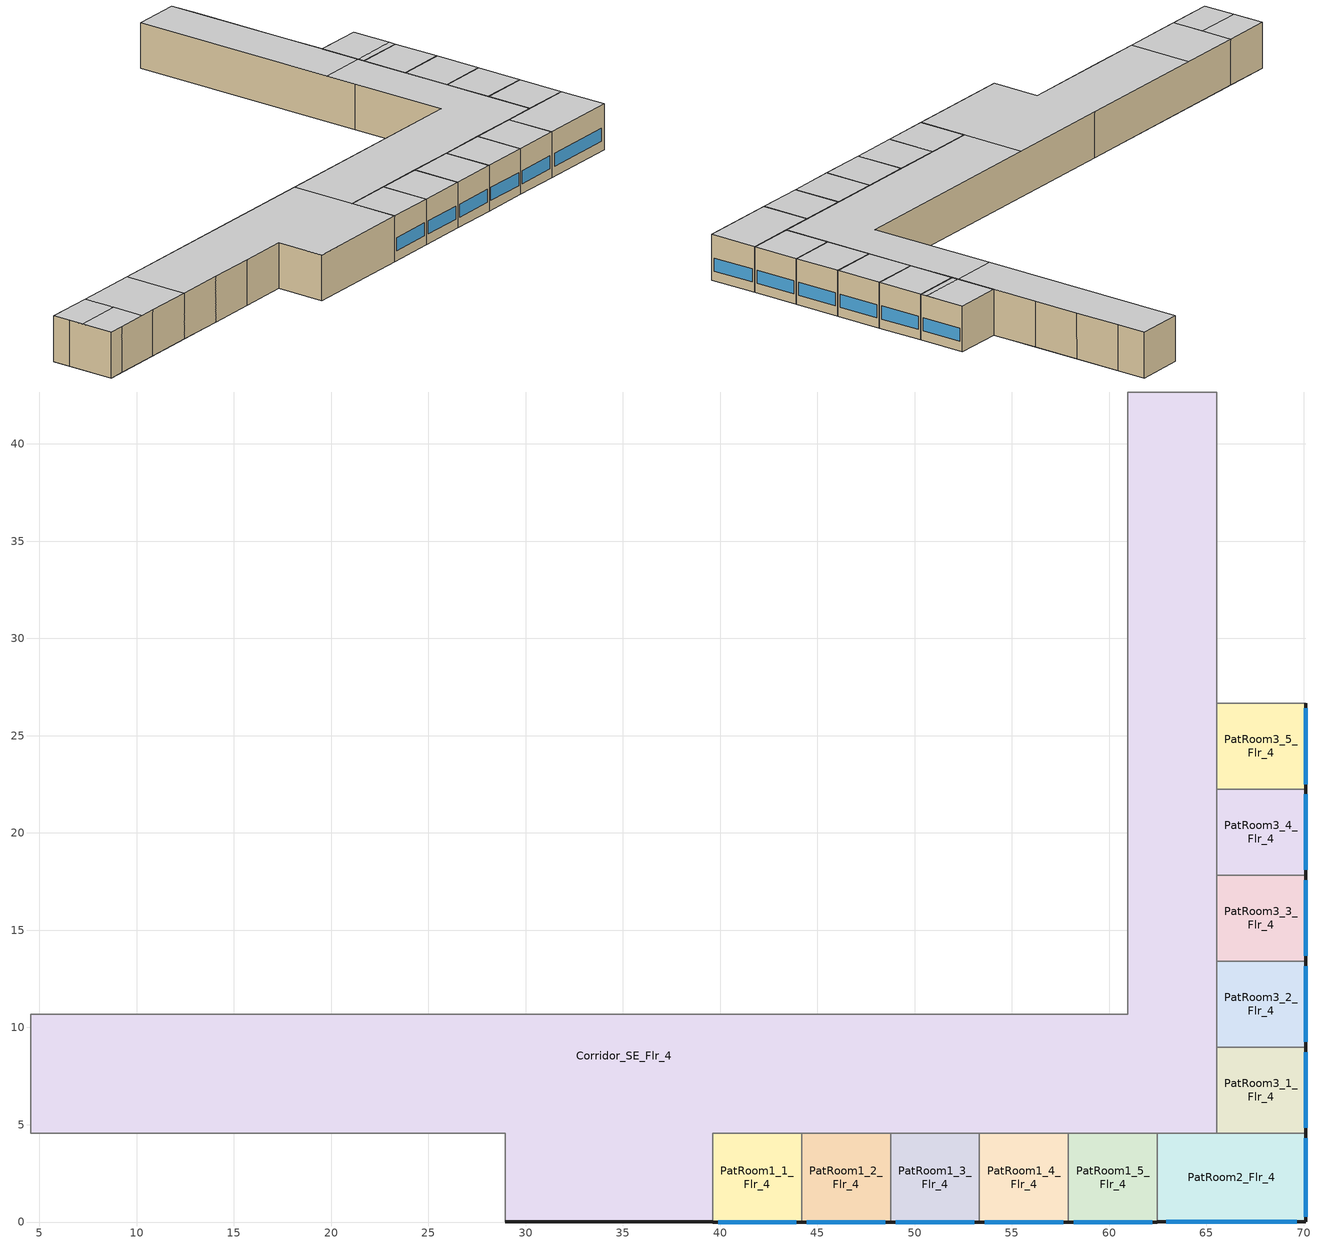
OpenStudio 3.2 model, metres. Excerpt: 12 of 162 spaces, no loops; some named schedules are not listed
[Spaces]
Corridor_SE_Flr_4
 floor to Corridor_SE_Flr_3: 65.53,42.67 65.53,4.57 39.62,4.57 39.62,0 28.96,0 28.96,4.57 4.57,4.57 4.57,10.67 60.96,10.67 60.96,42.67 z12.8
 wall outside: 28.96,0 39.62,0 z12.8:17.07
 wall to PatRoom6_Flr_4: 4.57,4.57 6.1,4.57 z12.8:17.07
 wall to PatRoom7_1_Flr_4: 4.57,8.99 4.57,4.57 z12.8:17.07
 wall to PatRoom7_2_Flr_4: 4.57,10.67 4.57,8.99 z12.8:17.07
 wall to Corridor_NW_Flr_4: 9.14,10.67 4.57,10.67 / 65.53,42.67 60.96,42.67 z12.8:17.07
 wall to Lab_Flr_4: 28.96,10.67 9.14,10.67 z12.8:17.07
 wall to NurseStn_Lobby_Flr_4: 60.96,19.81 60.96,10.67 28.96,10.67 z12.8:17.07
 wall to Radiology_Flr_4: 60.96,42.67 60.96,19.81 z12.8:17.07
 wall to PatRoom3_9_Flr_4: 65.53,39.93 65.53,42.67 z12.8:17.07
 wall to PatRoom3_1_Flr_4: 65.53,4.57 65.53,8.99 z12.8:17.07
 wall to PatRoom2_Flr_4: 62.48,4.57 65.53,4.57 z12.8:17.07
 wall to PatRoom1_5_Flr_4: 57.91,4.57 62.48,4.57 z12.8:17.07
 wall to PatRoom1_1_Flr_4: 39.62,0 39.62,4.57 44.2,4.57 z12.8:17.07
 wall to PatRoom1_10_Flr_4: 24.38,4.57 28.96,4.57 28.96,0 z12.8:17.07
 wall to PatRoom1_4_Flr_4: 53.34,4.57 57.91,4.57 z12.8:17.07
 wall to PatRoom1_3_Flr_4: 48.77,4.57 53.34,4.57 z12.8:17.07
 wall to PatRoom1_2_Flr_4: 44.2,4.57 48.77,4.57 z12.8:17.07
 wall to PatRoom1_8_Flr_4: 15.24,4.57 19.81,4.57 z12.8:17.07
 wall to PatRoom1_9_Flr_4: 19.81,4.57 24.38,4.57 z12.8:17.07
 wall to PatRoom1_7_Flr_4: 10.67,4.57 15.24,4.57 z12.8:17.07
 wall to PatRoom1_6_Flr_4: 6.1,4.57 10.67,4.57 z12.8:17.07
 wall to PatRoom3_4_Flr_4: 65.53,17.83 65.53,22.25 z12.8:17.07
 wall to PatRoom3_8_Flr_4: 65.53,35.51 65.53,39.93 z12.8:17.07
 wall to PatRoom3_2_Flr_4: 65.53,8.99 65.53,13.41 z12.8:17.07
 wall to PatRoom3_6_Flr_4: 65.53,26.67 65.53,31.09 z12.8:17.07
 wall to PatRoom3_3_Flr_4: 65.53,13.41 65.53,17.83 z12.8:17.07
 wall to PatRoom3_7_Flr_4: 65.53,31.09 65.53,35.51 z12.8:17.07
 wall to PatRoom3_5_Flr_4: 65.53,22.25 65.53,26.67 z12.8:17.07
 ceiling to Corridor_Flr_5: 15.24,4.57 15.24,10.67 9.14,10.67 9.14,4.57 z17.07
 ceiling to Dining_Flr_5: 65.53,4.57 65.53,22.86 60.96,22.86 60.96,10.67 39.62,10.67 39.62,4.57 z17.07
 ceiling to Office1_Flr_5: 9.14,4.57 9.14,7.62 4.57,7.62 4.57,4.57 z17.07
 ceiling to NurseStn_Lobby_Flr_5: 39.62,0 39.62,10.67 15.24,10.67 15.24,4.57 28.96,4.57 28.96,0 z17.07
 ceiling to Kitchen_Flr_5: 65.53,22.86 65.53,42.67 60.96,42.67 60.96,22.86 z17.07
 ceiling to Office2_1_Flr_5: 9.14,7.62 9.14,10.67 4.57,10.67 4.57,7.62 z17.07
PatRoom1_1_Flr_4
 floor to PatRoom1_1_Flr_3: 44.2,4.57 44.2,0 39.62,0 39.62,4.57 z12.8
 wall outside: 39.62,0 44.2,0 z12.8:17.07
 wall to PatRoom1_2_Flr_4: 44.2,0 44.2,4.57 z12.8:17.07
 window: 39.9,0 43.92,0 z13.71:14.93
 ceiling to Dining_Flr_5: 44.2,0 44.2,4.57 39.62,4.57 39.62,0 z17.07
PatRoom2_Flr_4
 floor to PatRoom2_Flr_3: 70.1,4.57 70.1,0 62.48,0 62.48,4.57 z12.8
 wall outside: 62.48,0 70.1,0 70.1,4.57 z12.8:17.07
 wall to PatRoom1_5_Flr_4: 62.48,4.57 62.48,0 z12.8:17.07
 wall to PatRoom3_1_Flr_4: 70.1,4.57 65.53,4.57 z12.8:17.07
 window: 62.94,0 69.65,0 / 70.1,0.27 70.1,4.3 z13.71:14.93
 ceiling to Dining_Flr_5: 70.1,0 70.1,4.57 62.48,4.57 62.48,0 z17.07
PatRoom3_1_Flr_4
 floor to PatRoom3_1_Flr_3: 70.1,8.99 70.1,4.57 65.53,4.57 65.53,8.99 z12.8
 wall outside: 70.1,4.57 70.1,8.99 z12.8:17.07
 wall to PatRoom3_2_Flr_4: 70.1,8.99 65.53,8.99 z12.8:17.07
 window: 70.1,4.84 70.1,8.73 z13.71:14.93
 ceiling to Dining_Flr_5: 70.1,4.57 70.1,8.99 65.53,8.99 65.53,4.57 z17.07
PatRoom1_2_Flr_4
 floor to PatRoom1_2_Flr_3: 48.77,4.57 48.77,0 44.2,0 44.2,4.57 z12.8
 wall outside: 44.2,0 48.77,0 z12.8:17.07
 wall to PatRoom1_3_Flr_4: 48.77,0 48.77,4.57 z12.8:17.07
 window: 44.47,0 48.49,0 z13.71:14.93
 ceiling to Dining_Flr_5: 48.77,0 48.77,4.57 44.2,4.57 44.2,0 z17.07
PatRoom1_3_Flr_4
 floor to PatRoom1_3_Flr_3: 53.34,4.57 53.34,0 48.77,0 48.77,4.57 z12.8
 wall outside: 48.77,0 53.34,0 z12.8:17.07
 wall to PatRoom1_4_Flr_4: 53.34,0 53.34,4.57 z12.8:17.07
 window: 49.04,0 53.07,0 z13.71:14.93
 ceiling to Dining_Flr_5: 53.34,0 53.34,4.57 48.77,4.57 48.77,0 z17.07
PatRoom1_4_Flr_4
 floor to PatRoom1_4_Flr_3: 57.91,4.57 57.91,0 53.34,0 53.34,4.57 z12.8
 wall outside: 53.34,0 57.91,0 z12.8:17.07
 wall to PatRoom1_5_Flr_4: 57.91,0 57.91,4.57 z12.8:17.07
 window: 53.61,0 57.64,0 z13.71:14.93
 ceiling to Dining_Flr_5: 57.91,0 57.91,4.57 53.34,4.57 53.34,0 z17.07
PatRoom1_5_Flr_4
 floor to PatRoom1_5_Flr_3: 62.48,4.57 62.48,0 57.91,0 57.91,4.57 z12.8
 wall outside: 57.91,0 62.48,0 z12.8:17.07
 window: 58.19,0 62.21,0 z13.71:14.93
 ceiling to Dining_Flr_5: 62.48,0 62.48,4.57 57.91,4.57 57.91,0 z17.07
PatRoom3_2_Flr_4
 floor to PatRoom3_2_Flr_3: 70.1,13.41 70.1,8.99 65.53,8.99 65.53,13.41 z12.8
 wall outside: 70.1,8.99 70.1,13.41 z12.8:17.07
 wall to PatRoom3_3_Flr_4: 70.1,13.41 65.53,13.41 z12.8:17.07
 window: 70.1,9.26 70.1,13.15 z13.71:14.93
 ceiling to Dining_Flr_5: 70.1,8.99 70.1,13.41 65.53,13.41 65.53,8.99 z17.07
PatRoom3_3_Flr_4
 floor to PatRoom3_3_Flr_3: 70.1,17.83 70.1,13.41 65.53,13.41 65.53,17.83 z12.8
 wall outside: 70.1,13.41 70.1,17.83 z12.8:17.07
 wall to PatRoom3_4_Flr_4: 70.1,17.83 65.53,17.83 z12.8:17.07
 window: 70.1,13.68 70.1,17.57 z13.71:14.93
 ceiling to Dining_Flr_5: 70.1,13.41 70.1,17.83 65.53,17.83 65.53,13.41 z17.07
PatRoom3_4_Flr_4
 floor to PatRoom3_4_Flr_3: 70.1,22.25 70.1,17.83 65.53,17.83 65.53,22.25 z12.8
 wall outside: 70.1,17.83 70.1,22.25 z12.8:17.07
 wall to PatRoom3_5_Flr_4: 70.1,22.25 65.53,22.25 z12.8:17.07
 window: 70.1,18.1 70.1,21.99 z13.71:14.93
 ceiling to Dining_Flr_5: 70.1,17.83 70.1,22.25 65.53,22.25 65.53,17.83 z17.07
PatRoom3_5_Flr_4
 floor to PatRoom3_5_Flr_3: 70.1,26.67 70.1,22.25 65.53,22.25 65.53,26.67 z12.8
 wall outside: 70.1,22.25 70.1,26.67 z12.8:17.07
 wall to PatRoom3_6_Flr_4: 70.1,26.67 65.53,26.67 z12.8:17.07
 window: 70.1,22.52 70.1,26.41 z13.71:14.93
 ceiling to Kitchen_Flr_5: 70.1,22.86 70.1,26.67 65.53,26.67 65.53,22.86 z17.07
 ceiling to Dining_Flr_5: 70.1,22.25 70.1,22.86 65.53,22.86 65.53,22.25 z17.07
[Building]
Hospital: Default Construction Set=BTAP-Mass at hdd = 5000.0; Standards Number of Stories=6; Standards Number of Above Ground Stories=5; Standards Template=BTAP1980TO2010; Standards Building Type=Hospital
[Site]
Calgary Intl AP_AB_CAN: Latitude {deg}=51.114; Longitude {deg}=-114.02; Time Zone {hr}=-7; Elevation {m}=1084.1
[ClimateZones]
Climate Zone Institution Name 1=ASHRAE; Climate Zone Document Name 1=ANSI/ASHRAE Standard 169; Climate Zone Document Year 1=2006; Climate Zone Institution Name 2=CEC; Climate Zone Document Name 2=California Climate Zone Descriptions; Climate Zone Document Year 2=1995
[Site:WaterMainsTemperature]
Calculation Method=Correlation; Annual Average Outdoor Air Temperature {C}=5; Maximum Difference In Monthly Average Outdoor Air Temperatures {deltaC}=23.3
[Site:GroundTemperature:BuildingSurface]
19.527, 19.502, 19.536, 19.598, 20.002, 21.64, 22.225, 22.375, 21.449, 20.121, 19.802, 19.633
[SizingPeriod:DesignDay] Barometric Pressure {Pa}=88961; Sky Clearness=0; Rain Indicator=0; Snow Indicator=0; Day of Month=21; Daylight Saving Time Indicator=0; Humidity Indicating Type=Wetbulb; Dry-Bulb Temperature Range Modifier Type=DefaultMultipliers
Name | Maximum Dry-Bulb Temperature {C} | Daily Dry-Bulb Temperature Range {deltaC} | Humidity Indicating Conditions at Maximum Dry-Bulb | Wind Speed {m/s} | Wind Direction {deg} | Month | Day Type | Solar Model Indicator | ASHRAE Taub | ASHRAE Taud
Calgary Intl AP Ann Clg .4% Condns DB=>MWB | 28.5 | 12.1 | 16.1 | 4.5 | 160 | 7 | SummerDesignDay | ASHRAETau | 0.339 | 2.421
Calgary Intl AP Ann Htg 99.6% Condns DB | -28.5 | 0 | -28.5 | 2.9 | 200 | 1 | WinterDesignDay | ASHRAEClearSky
[Material:NoMass] Roughness=Smooth; Thermal Absorptance=0.9; Solar Absorptance=0.7
Name | Thermal Resistance {m2-K/W} | Visible Absorptance
Typical Carpet Pad; Typical Carpet Pad 1 | 0.21648 | 0.8
Typical Insulation 1 | 0.00118045 | 0.7
Typical Insulation 2 | 2.61923 | 0.7
Typical Insulation 3 | 4.40527 | 0.7
Typical Carpet Pad 2; Typical Carpet Pad 4 | 1.40895 | 0.8
Typical Carpet Pad 3 | 2.28697 | 0.8
Typical Insulation 4 | 0.338965 | 0.7
Typical Insulation 5 | 0.338983 | 0.7
[Material]
Name | Roughness | Thickness {m} | Conductivity {W/m-K} | Density {kg/m3} | Specific Heat {J/kg-K} | Thermal Absorptance | Solar Absorptance | Visible Absorptance
G05 25mm wood | MediumSmooth | 0.0254 | 0.15 | 608 | 1630 | 0.9 | 0.5 | 0.5
100mm Normalweight concrete floor 1 | MediumSmooth | 0.1016 | 2.31 | 2322 | 832
G01 13mm gypsum board 1 | Smooth | 0.0127 | 0.16 | 800 | 1090 | 0.9 | 0.7 | 0.5
4 in. Normalweight Concrete Floor 1 | MediumRough | 0.1016 | 2.31 | 2322 | 832 | 0.9 | 0.7 | 0.7
1IN Stucco 1 | Smooth | 0.0253 | 0.6918 | 1858 | 837 | 0.9 | 0.7 | 0.92
8IN CONCRETE HW RefBldg 1 | Rough | 0.2032 | 1.311 | 2240 | 836.8 | 0.9 | 0.7 | 0.7
1/2IN Gypsum 1 | Smooth | 0.0127 | 0.16 | 784.9 | 830 | 0.9 | 0.4 | 0.4
Metal Roof Surface 1; F08 Metal surface 1 | Smooth | 0.0008 | 45.28 | 7824 | 500 | 0.9 | 0.7 | 0.7
6 in. Normalweight Concrete Floor 1; 6 in. Normalweight Concrete Floor 2; 6 in. Normalweight Concrete Floor 3 | MediumRough | 0.1524 | 2.31 | 2322 | 832 | 0.9 | 0.7 | 0.7
[Construction]
BTAP-Int-Partition; BTAP-Int-Door: G05 25mm wood
BTAP-Int-Floor: 100mm Normalweight concrete floor 1, Typical Carpet Pad
BTAP-Int-Wall: G01 13mm gypsum board 1, G01 13mm gypsum board 1
BTAP-Int-Ceiling: Typical Carpet Pad, 100mm Normalweight concrete floor 1
BTAP-Int-Window: SimpleGlazing
BTAP-Ext-Floor-Mass:U-3.822: Typical Insulation 1, 4 in. Normalweight Concrete Floor 1, Typical Carpet Pad 1
BTAP-Ext-Wall-Mass:U-0.346: 1IN Stucco 1, 8IN CONCRETE HW RefBldg 1, Typical Insulation 2, 1/2IN Gypsum 1
BTAP-Ext-Roof-Metal:U-0.227: Metal Roof Surface 1, Typical Insulation 3
BTAP-Grnd-Floor-Mass:U-0.678: 6 in. Normalweight Concrete Floor 1, Typical Carpet Pad 2
BTAP-Grnd-Wall-Mass:U-0.425: 6 in. Normalweight Concrete Floor 2, Typical Carpet Pad 3
BTAP-Grnd-Roof-Mass:U-0.678: 6 in. Normalweight Concrete Floor 3, Typical Carpet Pad 4
BTAP-Ext-FixedWindow:U=0.295 SHGC=0.490; BTAP-Ext-GlassDoors:U=0.295 SHGC=0.490; BTAP-Ext-Skylights:U=0.295 SHGC=0.490; BTAP-Ext-DaylightDomes:U=0.295 SHGC=0.490; BTAP-Ext-DaylightDiffuser:U=0.295 SHGC=0.490: SimpleGlazing:U=0.295 SHGC=0.490
BTAP-Ext-Door:U-2.95: F08 Metal surface 1, Typical Insulation 4
BTAP-Ext-OverHeadDoor:U-2.95: Typical Insulation 5
[DefaultConstructionSet]
BTAP-Mass at hdd = 5000.0: Default Exterior Surface Constructions=BTAP-Mass at hdd = 5000.0; Default Interior Surface Constructions=Default Surface Constructions 2; Default Ground Contact Surface Constructions=BTAP-Mass at hdd = 5000.0 1; Default Exterior SubSurface Constructions=BTAP-Mass at hdd = 5000.0; Default Interior SubSurface Constructions=Default Sub Surface Constructions 2; Interior Partition Construction=BTAP-Int-Partition
[DefaultSurfaceConstructions]
Name | Floor Construction | Wall Construction | Roof Ceiling Construction
Default Surface Constructions 2 | BTAP-Int-Floor | BTAP-Int-Wall | BTAP-Int-Ceiling
BTAP-Mass at hdd = 5000.0 | BTAP-Ext-Floor-Mass:U-3.822 | BTAP-Ext-Wall-Mass:U-0.346 | BTAP-Ext-Roof-Metal:U-0.227
BTAP-Mass at hdd = 5000.0 1 | BTAP-Grnd-Floor-Mass:U-0.678 | BTAP-Grnd-Wall-Mass:U-0.425 | BTAP-Grnd-Roof-Mass:U-0.678
[DefaultSubSurfaceConstructions]
Name | Fixed Window Construction | Operable Window Construction | Door Construction | Glass Door Construction | Overhead Door Construction | Skylight Construction | Tubular Daylight Dome Construction | Tubular Daylight Diffuser Construction
Default Sub Surface Constructions 2 | BTAP-Int-Window | BTAP-Int-Window | BTAP-Int-Door
BTAP-Mass at hdd = 5000.0 | BTAP-Ext-FixedWindow:U=0.295 SHGC=0.490 | BTAP-Ext-FixedWindow:U=0.295 SHGC=0.490 | BTAP-Ext-Door:U-2.95 | BTAP-Ext-GlassDoors:U=0.295 SHGC=0.490 | BTAP-Ext-OverHeadDoor:U-2.95 | BTAP-Ext-Skylights:U=0.295 SHGC=0.490 | BTAP-Ext-DaylightDomes:U=0.295 SHGC=0.490 | BTAP-Ext-DaylightDiffuser:U=0.295 SHGC=0.490
[WindowMaterial:SimpleGlazingSystem] Solar Heat Gain Coefficient=0.49; Visible Transmittance=0.21
Name | U-Factor {W/m2-K}
SimpleGlazing | 2.2
SimpleGlazing:U=0.295 SHGC=0.490 | 2.95
[DesignSpecification:OutdoorAir] Outdoor Air Method=Sum
Name | Outdoor Air Flow per Person {m3/s-person} | Outdoor Air Flow per Floor Area {m3/s-m2}
Space Function Hospital - patient room Ventilation | 0.0253735
Space Function Hospital corr. >= 2.4m-sch-H Ventilation |  | 0.000508
[ShadingControl]
Shading Control 1: Shading Type=InteriorBlind; Multiple Surface Control Type=Sequential
[BuildingStory]
Building Story 5: Nominal Z Coordinate {m}=0; Nominal Floor to Floor Height {m}=4.2672
[Space] Building Story=Building Story 5
Name | Space Type | Thermal Zone
Corridor_SE_Flr_4 | Space Function Hospital corr. >= 2.4m-sch-H | WILD_ST=Hospital corr. >= 2.4m-sch-B_FL=Building Story 5_SCH=H 1
PatRoom1_1_Flr_4; PatRoom1_2_Flr_4; PatRoom1_3_Flr_4; PatRoom1_4_Flr_4; PatRoom1_5_Flr_4 | Space Function Hospital - patient room | ALL_ST=Hospital - patient room_FL=Building Story 5_SCH=H 4
PatRoom2_Flr_4 | Space Function Hospital - patient room | ALL_ST=Hospital - patient room_FL=Building Story 5_SCH=H 8
PatRoom3_1_Flr_4; PatRoom3_2_Flr_4; PatRoom3_3_Flr_4; PatRoom3_4_Flr_4; PatRoom3_5_Flr_4 | Space Function Hospital - patient room | ALL_ST=Hospital - patient room_FL=Building Story 5_SCH=H 2
[SpaceType] Standards Building Type=Space Function
Name | Default Schedule Set | Design Specification Outdoor Air Object | Standards Space Type
Space Function Hospital - patient room | Space Function Hospital - patient room Schedule Set | Space Function Hospital - patient room Ventilation | Hospital - patient room
Space Function Hospital corr. >= 2.4m-sch-H | Space Function Hospital corr. >= 2.4m-sch-H Schedule Set | Space Function Hospital corr. >= 2.4m-sch-H Ventilation | Hospital corr. >= 2.4m-sch-H
[People:Definition] Number of People Calculation Method=People/Area; Fraction Radiant=0.3
Name | People per Space Floor Area {person/m2}
Space Function Hospital - patient room People Definition | 0.0500522
Space Function Hospital corr. >= 2.4m-sch-H People Definition | 0.0100104
[People] Work Efficiency Schedule=Work Efficiency Schedule; Clothing Insulation Schedule=Clothing Schedule; Air Velocity Schedule=Air Velocity Schedule; Multiplier=1
Name | People Definition | Space or SpaceType
Space Function Hospital - patient room People | Space Function Hospital - patient room People Definition | Space Function Hospital - patient room
Space Function Hospital corr. >= 2.4m-sch-H People | Space Function Hospital corr. >= 2.4m-sch-H People Definition | Space Function Hospital corr. >= 2.4m-sch-H
[Lights:Definition] Design Level Calculation Method=Watts/Area; Fraction Radiant=0.5; Fraction Visible=0.2
Name | Watts per Space Floor Area {W/m2}
Space Function Hospital - patient room Lights Definition | 6.69994
Space Function Hospital corr. >= 2.4m-sch-H Lights Definition | 9.59992
[Lights] Fraction Replaceable=1
Name | Lights Definition | Space or SpaceType
Space Function Hospital - patient room Lights | Space Function Hospital - patient room Lights Definition | Space Function Hospital - patient room
Space Function Hospital corr. >= 2.4m-sch-H Lights | Space Function Hospital corr. >= 2.4m-sch-H Lights Definition | Space Function Hospital corr. >= 2.4m-sch-H
[ElectricEquipment:Definition]
Space Function Hospital - patient room Elec Equip Definition: Design Level Calculation Method=Watts/Area; Watts per Space Floor Area {W/m2}=9.99992; Fraction Radiant=0.5
[ElectricEquipment]
Space Function Hospital - patient room Elec Equip: Electric Equipment Definition=Space Function Hospital - patient room Elec Equip Definition; Space or SpaceType=Space Function Hospital - patient room
[DefaultScheduleSet] Number of People Schedule=NECB-H-Occupancy; People Activity Level Schedule=NECB-Activity; Lighting Schedule=NECB-H-Lighting; Electric Equipment Schedule=NECB-H-Electric-Equipment; Infiltration Schedule=Always On
Space Function Hospital - patient room Schedule Set; Space Function Hospital corr. >= 2.4m-sch-H Schedule Set
[ThermostatSetpoint:DualSetpoint] Heating Setpoint Temperature Schedule=NECB-H-Thermostat Setpoint-Heating; Cooling Setpoint Temperature Schedule=NECB-H-Thermostat Setpoint-Cooling
Space Function Hospital - patient room Thermostat 203; Space Function Hospital - patient room Thermostat 205; Space Function Hospital - patient room Thermostat 224; Space Function Hospital corr. >= 2.4m-sch-H Thermostat 6
[SpaceInfiltration:DesignFlowRate] Design Flow Rate Calculation Method=Flow/ExteriorArea
Name | Space or SpaceType | Schedule | Flow per Exterior Surface Area {m3/s-m2} | Constant Term Coefficient | Temperature Term Coefficient | Velocity Term Coefficient | Velocity Squared Term Coefficient
Corridor_SE_Flr_4 Infiltration | Corridor_SE_Flr_4 | Always On Discrete | 0.001116 | 0 | 0 | 0.224 | 0
PatRoom1_1_Flr_4 Infiltration | PatRoom1_1_Flr_4 | Always On Discrete | 0.001116 | 0 | 0 | 0.224 | 0
PatRoom1_2_Flr_4 Infiltration | PatRoom1_2_Flr_4 | Always On Discrete | 0.001116 | 0 | 0 | 0.224 | 0
PatRoom1_3_Flr_4 Infiltration | PatRoom1_3_Flr_4 | Always On Discrete | 0.001116 | 0 | 0 | 0.224 | 0
PatRoom1_4_Flr_4 Infiltration | PatRoom1_4_Flr_4 | Always On Discrete | 0.001116 | 0 | 0 | 0.224 | 0
PatRoom1_5_Flr_4 Infiltration | PatRoom1_5_Flr_4 | Always On Discrete | 0.001116 | 0 | 0 | 0.224 | 0
PatRoom2_Flr_4 Infiltration | PatRoom2_Flr_4 | Always On Discrete | 0.001116 | 0 | 0 | 0.224 | 0
PatRoom3_1_Flr_4 Infiltration | PatRoom3_1_Flr_4 | Always On Discrete | 0.001116 | 0 | 0 | 0.224 | 0
PatRoom3_2_Flr_4 Infiltration | PatRoom3_2_Flr_4 | Always On Discrete | 0.001116 | 0 | 0 | 0.224 | 0
PatRoom3_3_Flr_4 Infiltration | PatRoom3_3_Flr_4 | Always On Discrete | 0.001116 | 0 | 0 | 0.224 | 0
PatRoom3_4_Flr_4 Infiltration | PatRoom3_4_Flr_4 | Always On Discrete | 0.001116 | 0 | 0 | 0.224 | 0
PatRoom3_5_Flr_4 Infiltration | PatRoom3_5_Flr_4 | Always On Discrete | 0.001116 | 0 | 0 | 0.224 | 0
Space Function Hospital corr. >= 2.4m-sch-H Infiltration | Space Function Hospital corr. >= 2.4m-sch-H |  | 0.000250063
[ThermalZone] Use Ideal Air Loads=No
Name | Thermostat
ALL_ST=Hospital - patient room_FL=Building Story 5_SCH=H 2 | Space Function Hospital - patient room Thermostat 203
ALL_ST=Hospital - patient room_FL=Building Story 5_SCH=H 4 | Space Function Hospital - patient room Thermostat 205
ALL_ST=Hospital - patient room_FL=Building Story 5_SCH=H 8 | Space Function Hospital - patient room Thermostat 224
WILD_ST=Hospital corr. >= 2.4m-sch-B_FL=Building Story 5_SCH=H 1 | Space Function Hospital corr. >= 2.4m-sch-H Thermostat 6
[Foundation:Kiva]
Bldg Kiva Foundation: Wall Height Above Grade {m}=0; Wall Depth Below Slab {m}=0
[Foundation:Kiva:Settings]

[Schedule:Ruleset]
Clothing Schedule: Default Day Schedule=Clothing Schedule Default Winter Clothes
Air Velocity Schedule: Default Day Schedule=Air Velocity Schedule Default
Work Efficiency Schedule: Default Day Schedule=Work Efficiency Schedule Default
NECB-Activity: Default Day Schedule=NECB-Activity Default; Summer Design Day Schedule=NECB-Activity Summer Design Day; Winter Design Day Schedule=NECB-Activity Winter Design Day
Always On: Default Day Schedule=Always On Default
NECB-H-Occupancy: Default Day Schedule=NECB-H-Occupancy Default
NECB-H-Lighting: Default Day Schedule=NECB-H-Lighting Default
NECB-H-Electric-Equipment: Default Day Schedule=NECB-H-Electric-Equipment Default
NECB-H-Thermostat Setpoint-Heating: Default Day Schedule=NECB-H-Thermostat Setpoint-Heating Default
NECB-H-Thermostat Setpoint-Cooling: Default Day Schedule=NECB-H-Thermostat Setpoint-Cooling Default
[Schedule:Day]
NECB-H-Thermostat Setpoint-Heating Default: 1, 0, 22, 7, 0, 18, 8, 0, 20, 24, 0, 22
[Schedule:Constant]
Always On Discrete: Value=1
